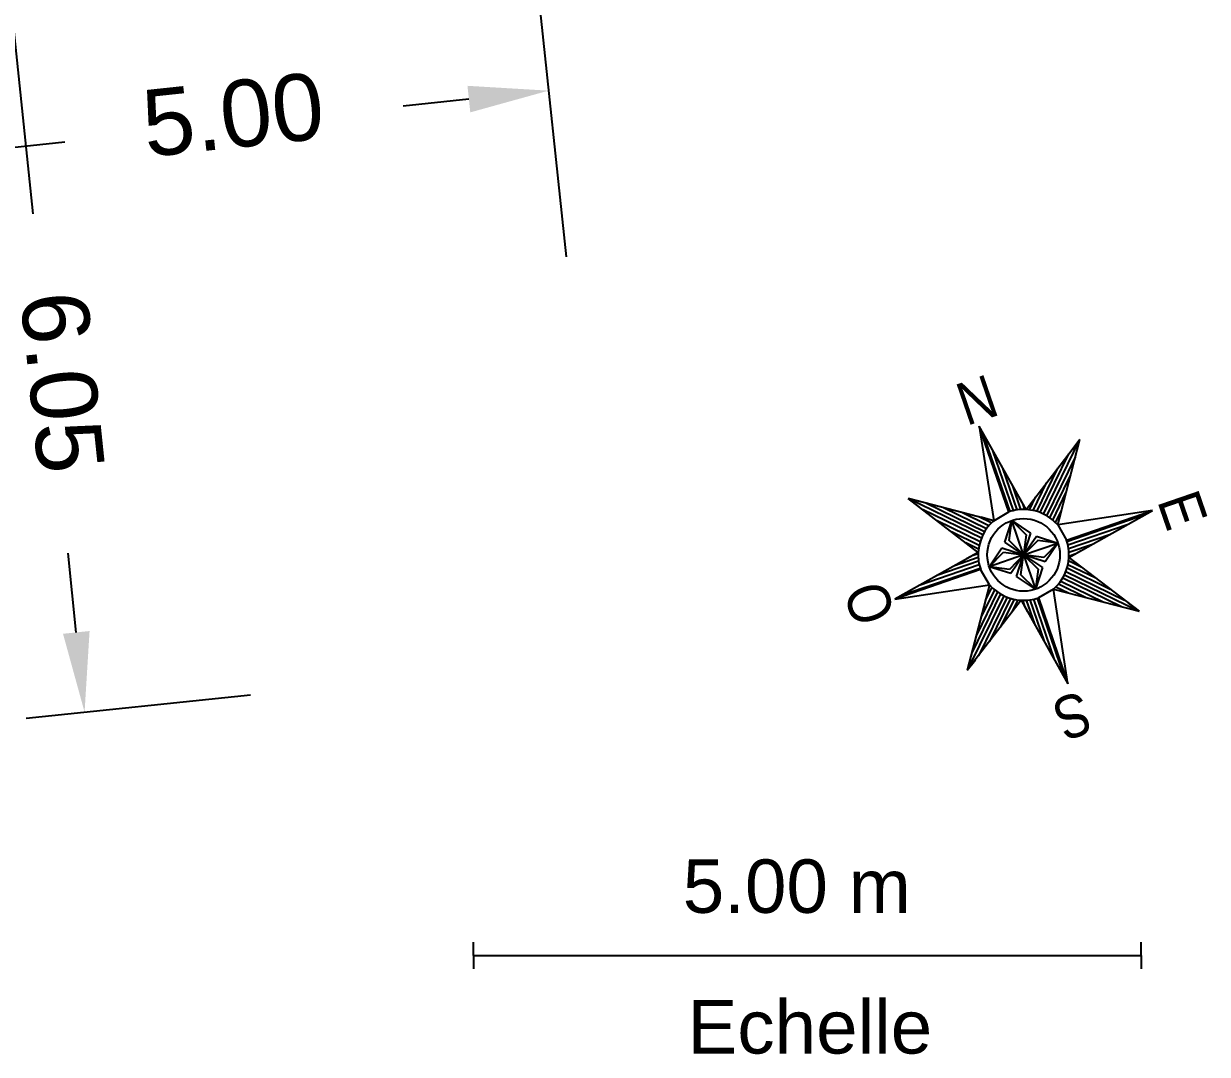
# Model space of a CAD drawing. Header units: millimetres. Extents: x 2334 to 13061, y 1687 to 13341.
# Drawn here: x 2360.68 to 2369.55, y 1705.22 to 1712.94 of the extents above; entities that cross this region are included whole.
import ezdxf

# ---------------------------------------------------------------- set-up
doc = ezdxf.new("R2010")
doc.units = ezdxf.units.MM
doc.linetypes.add('PTS_EXT', pattern=[999999, 0, -999999])
doc.layers.add('Cotations Lot', color=5, linetype='Continuous')
doc.layers.add('Texte', color=7, linetype='Continuous')
doc.styles.get("Standard").update_dxf_attribs({"font": 'arial.ttf'})
doc.dimstyles.new('ISO-25', dxfattribs={"dimtxt": 2.5, "dimasz": 2.5, "dimexe": 1.25, "dimexo": 0.625, "dimtad": 1, "dimtxsty": 'Standard', "dimcen": 2.5, "dimadec": 0, "dimazin": 0, "dimtfac": 1, "dimtmove": 0, "dimatfit": 3, "dimfxl": 1, "dimarcsym": 0})

# ---------------------------------------------------------------- blocks, each defined once
blk = doc.blocks.new('*D37')
at = {"layer": 'Cotations Lot', "color": 0, "lineweight": -2, "transparency": 16777216}
for p, q in [((2364.4915, 1713.5991), (2364.7464, 1711.1959)), ((2359.5194, 1713.0717), (2359.7743, 1710.6685)), ((2364.0179, 1712.3757), (2363.5259, 1712.3235)), ((2360.2391, 1711.9748), (2360.993, 1712.0548))]:
    blk.add_line(p, q, dxfattribs=at)
at = {"layer": 'Cotations Lot', "color": 0, "transparency": 16777216}
for points in [[(2364.0073, 1712.4751), (2364.0284, 1712.2762), (2364.6145, 1712.4389)], [(2360.2285, 1712.0743), (2360.2496, 1711.8754), (2359.6424, 1711.9116)]]:
    blk.add_solid(points, dxfattribs=at)
at = {"layer": 'Defpoints', "color": 0, "transparency": 16777216}
for p in [(2364.4256, 1714.2206), (2359.4535, 1713.6932), (2364.6145, 1712.4389)]:
    blk.add_point(p, dxfattribs=at)
at = {"layer": 'Cotations Lot', "color": 0, "transparency": 16777216, "insert": (2362.2522, 1712.2579), "char_height": 0.5, "attachment_point": 5, "rotation": 6.05468}
blk.add_mtext('5.00', dxfattribs=at)
blk = doc.blocks.new('*D41')
at = {"layer": 'Cotations Lot', "color": 0, "lineweight": -2, "transparency": 16777216}
for p, q in [((2360.0751, 1713.7579), (2361.757, 1713.9329)), ((2360.5758, 1713.2067), (2360.7516, 1711.5172)), ((2361.0777, 1708.3828), (2361.016, 1708.9757)), ((2360.7012, 1707.7404), (2362.3831, 1707.9154))]:
    blk.add_line(p, q, dxfattribs=at)
at = {"layer": 'Cotations Lot', "color": 0, "transparency": 16777216}
for points in [[(2360.6753, 1713.2171), (2360.4763, 1713.1964), (2360.5137, 1713.8035)], [(2361.1772, 1708.3931), (2360.9783, 1708.3724), (2361.1398, 1707.786)]]:
    blk.add_solid(points, dxfattribs=at)
at = {"layer": 'Defpoints', "color": 0, "transparency": 16777216}
for p in [(2360.5137, 1713.8035), (2359.4535, 1713.6932), (2360.0796, 1707.6757)]:
    blk.add_point(p, dxfattribs=at)
at = {"layer": 'Cotations Lot', "color": 0, "transparency": 16777216, "insert": (2360.9727, 1710.2557), "char_height": 0.5, "attachment_point": 5, "rotation": 275.94009}
blk.add_mtext('6.05', dxfattribs=at)

msp = doc.modelspace()

# ---------------------------------------------------------------- linework, layer by layer
at = {"linetype": 'PTS_EXT', "transparency": 33554636}
for p, q in [((2368.1908, 1709.3028), (2367.84, 1709.9278)), ((2367.84, 1709.9278), (2367.9484, 1709.2193)), ((2368.5937, 1709.8277), (2368.1908, 1709.3028)), ((2368.4281, 1709.187), (2368.5937, 1709.8277)), ((2367.3077, 1709.3849), (2367.8326, 1708.982)), ((2367.9484, 1709.2193), (2367.3077, 1709.3849)), ((2369.1366, 1709.2954), (2368.4281, 1709.187)), ((2368.5116, 1708.9446), (2369.1366, 1709.2954)), ((2367.8326, 1708.982), (2367.2076, 1708.6312)), ((2369.0365, 1708.5417), (2368.5116, 1708.9446)), ((2367.2076, 1708.6312), (2367.9161, 1708.7395)), ((2367.9161, 1708.7395), (2367.7505, 1708.0989)), ((2368.5042, 1707.9988), (2368.3959, 1708.7073)), ((2368.3959, 1708.7073), (2369.0365, 1708.5417)), ((2367.7505, 1708.0989), (2368.1534, 1708.6238)), ((2368.1534, 1708.6238), (2368.5042, 1707.9988))]:
    msp.add_line(p, q, dxfattribs=at)
at = {"linetype": 'Continuous', "transparency": 33554636}
for p, q in [((2368.1908, 1709.3028), (2367.84, 1709.9278)), ((2368.0614, 1709.2848), (2367.84, 1709.9278)), ((2367.84, 1709.9278), (2367.9484, 1709.2193)), ((2368.0614, 1709.2848), (2367.84, 1709.9278)), ((2367.84, 1709.9278), (2367.84, 1709.9278)), ((2368.0711, 1709.2879), (2367.8679, 1709.878)), ((2368.1908, 1709.3028), (2368.5937, 1709.8277)), ((2368.3212, 1709.2689), (2368.5937, 1709.8277)), ((2368.4281, 1709.187), (2368.5937, 1709.8277)), ((2368.0974, 1709.295), (2367.9424, 1709.7454)), ((2368.2962, 1709.2798), (2368.5107, 1709.7195)), ((2368.3451, 1709.256), (2368.5596, 1709.6957)), ((2368.1245, 1709.2999), (2368.0168, 1709.6128)), ((2368.2703, 1709.2888), (2368.4277, 1709.6114)), ((2368.2435, 1709.2957), (2368.3447, 1709.5032)), ((2368.3682, 1709.2411), (2368.5255, 1709.5637)), ((2368.1523, 1709.3027), (2368.0912, 1709.4802)), ((2368.3902, 1709.2242), (2368.4914, 1709.4317)), ((2367.9484, 1709.2193), (2367.3077, 1709.3849)), ((2367.8326, 1708.982), (2367.3077, 1709.3849)), ((2367.8665, 1709.1124), (2367.3077, 1709.3849)), ((2367.8794, 1709.1363), (2367.4397, 1709.3508)), ((2368.1809, 1709.3032), (2368.1656, 1709.3476)), ((2368.2155, 1709.3005), (2368.2617, 1709.3951)), ((2367.8556, 1709.0874), (2367.4159, 1709.3018)), ((2367.8943, 1709.1593), (2367.5717, 1709.3166)), ((2367.9112, 1709.1813), (2367.7037, 1709.2825)), ((2367.9303, 1709.2023), (2367.8357, 1709.2484)), ((2367.9484, 1709.2193), (2368.0614, 1709.2848)), ((2368.4111, 1709.2051), (2368.4573, 1709.2997)), ((2369.1366, 1709.2954), (2368.4281, 1709.187)), ((2368.4936, 1709.074), (2369.1366, 1709.2954)), ((2368.4936, 1709.074), (2369.1366, 1709.2954)), ((2368.4968, 1709.0643), (2369.0869, 1709.2675)), ((2368.5116, 1708.9446), (2369.1366, 1709.2954)), ((2369.1366, 1709.2954), (2369.1366, 1709.2954)), ((2367.8466, 1709.0615), (2367.524, 1709.2189)), ((2368.0314, 1709.0587), (2368.0836, 1709.2205)), ((2368.0635, 1709.0697), (2368.0836, 1709.2205)), ((2368.1721, 1708.9633), (2368.0836, 1709.2205)), ((2368.0836, 1709.2205), (2368.1921, 1709.114)), ((2368.0836, 1709.2205), (2368.2243, 1709.1251)), ((2368.4281, 1709.187), (2368.4936, 1709.074)), ((2368.5038, 1709.038), (2368.9543, 1709.193)), ((2367.8397, 1709.0346), (2367.6322, 1709.1359)), ((2368.1721, 1708.9633), (2368.0314, 1709.0587)), ((2368.1721, 1708.9633), (2368.0635, 1709.0697)), ((2368.2243, 1709.1251), (2368.1721, 1708.9633)), ((2368.1921, 1709.114), (2368.1721, 1708.9633)), ((2368.1721, 1708.9633), (2368.2675, 1709.104)), ((2368.2786, 1709.0719), (2368.1721, 1708.9633)), ((2368.2675, 1709.104), (2368.4293, 1709.0518)), ((2368.4293, 1709.0518), (2368.2786, 1709.0719)), ((2368.5088, 1709.0109), (2368.8217, 1709.1186)), ((2367.8326, 1708.982), (2367.2076, 1708.6312)), ((2367.8349, 1709.0067), (2367.7403, 1709.0528)), ((2367.8322, 1708.9721), (2367.7878, 1708.9568)), ((2367.9149, 1708.8747), (2368.0103, 1709.0155)), ((2367.9149, 1708.8747), (2368.0214, 1708.9833)), ((2368.0103, 1709.0155), (2368.1721, 1708.9633)), ((2368.0214, 1708.9833), (2368.1721, 1708.9633)), ((2368.1721, 1708.9633), (2368.4293, 1709.0518)), ((2368.4293, 1709.0518), (2368.3228, 1708.9433)), ((2368.4293, 1709.0518), (2368.3339, 1708.9111)), ((2368.5116, 1708.9831), (2368.6891, 1709.0442)), ((2368.512, 1708.9545), (2368.5565, 1708.9698)), ((2367.8404, 1708.8886), (2367.39, 1708.7335)), ((2367.8354, 1708.9157), (2367.5226, 1708.808)), ((2367.8327, 1708.9435), (2367.6552, 1708.8824)), ((2368.1721, 1708.9633), (2367.9149, 1708.8747)), ((2368.1721, 1708.9633), (2368.0657, 1708.8547)), ((2368.1721, 1708.9633), (2368.0767, 1708.8226)), ((2368.1199, 1708.8015), (2368.1721, 1708.9633)), ((2368.1521, 1708.8126), (2368.1721, 1708.9633)), ((2368.3228, 1708.9433), (2368.1721, 1708.9633)), ((2368.1721, 1708.9633), (2368.1721, 1708.9633)), ((2368.1721, 1708.9633), (2368.1721, 1708.9633)), ((2368.1721, 1708.9633), (2368.1721, 1708.9633)), ((2368.1721, 1708.9633), (2368.2607, 1708.7061)), ((2368.1721, 1708.9633), (2368.1721, 1708.9633)), ((2368.1721, 1708.9633), (2368.2807, 1708.8568)), ((2368.1721, 1708.9633), (2368.3128, 1708.8679)), ((2368.3339, 1708.9111), (2368.1721, 1708.9633)), ((2368.5046, 1708.8919), (2368.7121, 1708.7907)), ((2368.5093, 1708.9199), (2368.6039, 1708.8737)), ((2368.5116, 1708.9446), (2369.0365, 1708.5417)), ((2367.8506, 1708.8526), (2367.2076, 1708.6312)), ((2367.8506, 1708.8526), (2367.2076, 1708.6312)), ((2367.8474, 1708.8623), (2367.2574, 1708.6591)), ((2367.9161, 1708.7395), (2367.8506, 1708.8526)), ((2368.0657, 1708.8547), (2367.9149, 1708.8747)), ((2368.0767, 1708.8226), (2367.9149, 1708.8747)), ((2368.2607, 1708.7061), (2368.1199, 1708.8015)), ((2368.2607, 1708.7061), (2368.1521, 1708.8126)), ((2368.3128, 1708.8679), (2368.2607, 1708.7061)), ((2368.2807, 1708.8568), (2368.2607, 1708.7061)), ((2368.4648, 1708.7903), (2368.9045, 1708.5758)), ((2368.4777, 1708.8142), (2369.0365, 1708.5417)), ((2368.4887, 1708.8391), (2368.9284, 1708.6247)), ((2368.4976, 1708.865), (2368.8202, 1708.7077)), ((2367.2076, 1708.6312), (2367.9161, 1708.7395)), ((2367.9161, 1708.7395), (2367.7505, 1708.0989)), ((2367.9541, 1708.7024), (2367.8529, 1708.4949)), ((2367.9331, 1708.7215), (2367.887, 1708.6268)), ((2368.3959, 1708.7073), (2368.2828, 1708.6418)), ((2368.5042, 1707.9988), (2368.3959, 1708.7073)), ((2368.3959, 1708.7073), (2369.0365, 1708.5417)), ((2368.4139, 1708.7243), (2368.5086, 1708.6781)), ((2368.433, 1708.7452), (2368.6405, 1708.644)), ((2368.4499, 1708.7673), (2368.7725, 1708.6099)), ((2367.2076, 1708.6312), (2367.2076, 1708.6312)), ((2368.0231, 1708.6577), (2367.7505, 1708.0989)), ((2368.1534, 1708.6238), (2367.7505, 1708.0989)), ((2367.9991, 1708.6706), (2367.7846, 1708.2309)), ((2367.9761, 1708.6855), (2367.8187, 1708.3629)), ((2368.048, 1708.6468), (2367.8335, 1708.2071)), ((2368.0739, 1708.6378), (2367.9166, 1708.3152)), ((2368.1008, 1708.6308), (2367.9996, 1708.4233)), ((2368.1287, 1708.6261), (2368.0826, 1708.5314)), ((2368.1534, 1708.6238), (2368.5042, 1707.9988)), ((2368.1633, 1708.6234), (2368.1786, 1708.5789)), ((2368.1919, 1708.6238), (2368.253, 1708.4463)), ((2368.2197, 1708.6266), (2368.3274, 1708.3138)), ((2368.2468, 1708.6316), (2368.4019, 1708.1811)), ((2368.2731, 1708.6386), (2368.4763, 1708.0485)), ((2368.2828, 1708.6418), (2368.5042, 1707.9988)), ((2368.2828, 1708.6418), (2368.5042, 1707.9988)), ((2368.5042, 1707.9988), (2368.5042, 1707.9988))]:
    msp.add_line(p, q, dxfattribs=at)
at = {"transparency": 33554636}
for p, q in [((2364.0528, 1705.9639), (2364.0528, 1706.0639)), ((2369.0528, 1705.9639), (2369.0528, 1706.0639)), ((2364.0528, 1705.9639), (2369.0528, 1705.9639)), ((2364.0528, 1705.9639), (2364.0528, 1705.8639)), ((2369.0528, 1705.9639), (2369.0528, 1705.8639))]:
    msp.add_line(p, q, dxfattribs=at)
at = {"linetype": 'Continuous', "transparency": 33554636}
msp.add_circle((2368.1721, 1708.9633), 0.272, dxfattribs=at)
for start, end in [(86.8485, 109), (41.1515, 86.8486), (131.151, 176.849), (356.849, 19), (176.849, 199), (311.151, 356.849), (221.151, 266.849), (266.849, 289)]:
    msp.add_arc((2368.1721, 1708.9633), 0.34, start, end, dxfattribs=at)

# ---------------------------------------------------------------- texts
at = {"linetype": 'Continuous', "transparency": 33554636, "width": 0.85}
for s, rotation, p in [('N', 19, (2367.7454, 1709.9269)), ('E', 289, (2369.1708, 1709.3671)), ('O', 109, (2367.2169, 1708.5123)), ('S', 199, (2368.6072, 1707.9497))]:
    msp.add_text(s, height=0.32, rotation=rotation, dxfattribs=at).set_placement(p)
at = {"layer": 'Texte', "transparency": 33554636, "char_height": 0.4, "attachment_point": 1}
for s, insert in [('5.00 m', (2365.6194, 1706.6831)), ('Echelle', (2365.6554, 1705.6295))]:
    msp.add_mtext_dynamic_manual_height_columns(s, width=2.510123, gutter_width=12.5, heights=[0.5298], dxfattribs=dict(at, insert=insert))

# ---------------------------------------------------------------- dimensions: what is measured, and where the dimension line sits
at = {"layer": 'Cotations Lot', "transparency": 33554636}
for base, p1, p2, angle, picture, middle in [((2364.6145, 1712.4389), (2359.4535, 1713.6932), (2364.4256, 1714.2206), 6.05468, '*D37', (2362.2522, 1712.2579)), ((2360.5137, 1713.8035), (2360.0796, 1707.6757), (2359.4535, 1713.6932), 95.94009, '*D41', (2360.9727, 1710.2557))]:
    dim = msp.add_linear_dim(base=base, p1=p1, p2=p2, angle=angle, dimstyle='ISO-25', override={"dimtxt": 0.5, "dimasz": 0.6, "dimzin": 0, "dimdsep": 46, "dimtmove": 2}, dxfattribs=at)
    dim.commit()
    dim.dimension.update_dxf_attribs({"geometry": picture, "text_midpoint": middle, "dimtype": 161})

doc.saveas('drawing.dxf')
